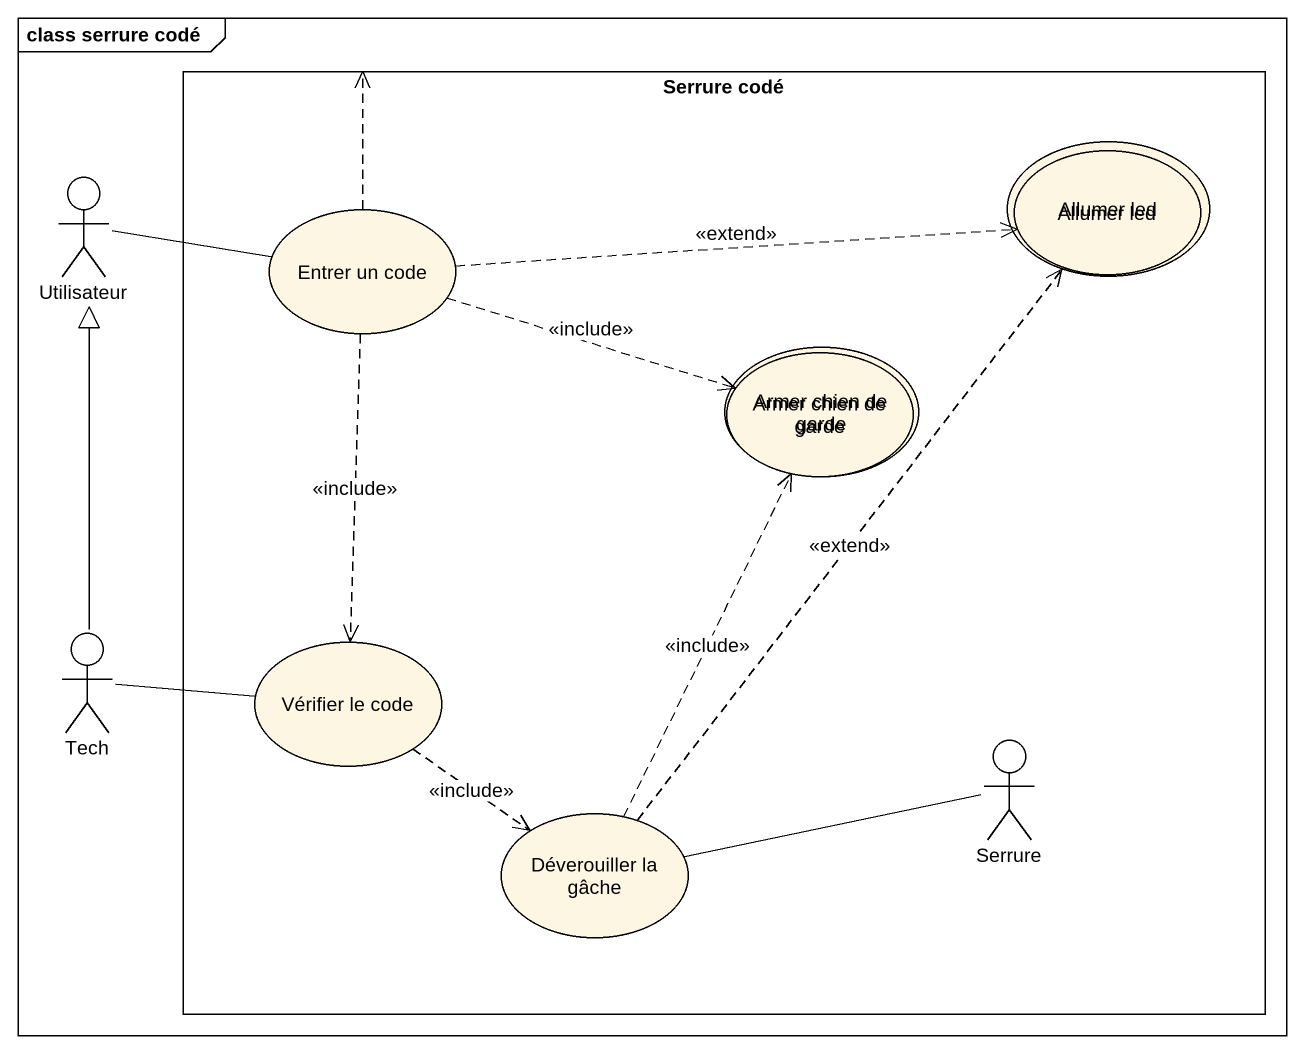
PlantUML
@startuml
mainframe class serrure codé
rectangle "Serrure codé" as Serrure_codé {
  usecase "Allumer led" as Allumer_led
  usecase "Entrer un code" as Entrer_un_code
  usecase "Allumer led" as Allumer_led_2
  usecase "Armer chien de garde" as Armer_chien_de_garde
  usecase "Armer chien de garde" as Armer_chien_de_garde_2
  usecase "Vérifier le code" as Vérifier_le_code
  actor Serrure
  usecase "Déverouiller la gâche" as Déverouiller_la_gâche
}
actor Utilisateur
actor Tech
Utilisateur -right- Entrer_un_code
Entrer_un_code ..> Serrure_codé
Entrer_un_code .right.> Allumer_led_2 : <<extend>>
Entrer_un_code .right.> Armer_chien_de_garde_2 : <<include>>
Entrer_un_code ..> Vérifier_le_code : <<include>>
Tech -up-|> Utilisateur
Vérifier_le_code -left- Tech
Vérifier_le_code ..> Déverouiller_la_gâche : <<include>>
Déverouiller_la_gâche .up.> Allumer_led : <<extend>>
Déverouiller_la_gâche .up.> Armer_chien_de_garde : <<include>>
Déverouiller_la_gâche -right- Serrure
@enduml
